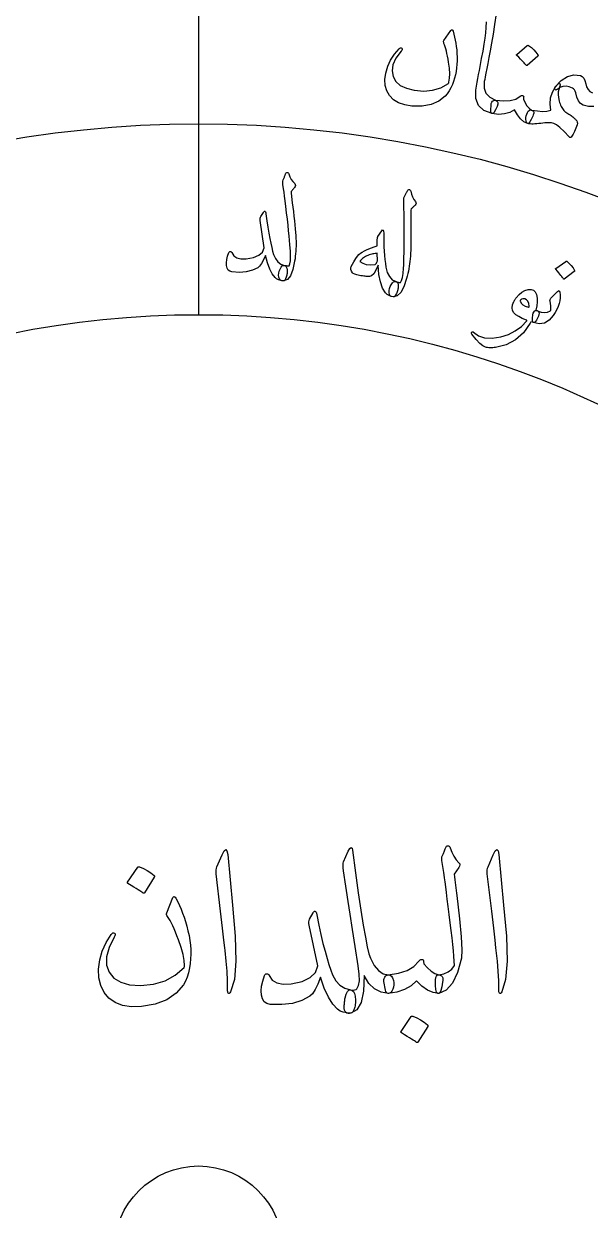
# Model space of a CAD drawing. Header units: millimetres. Extents: x -150 to 150, y -150 to 184.
# Drawn here: x -9.4 to 21.1, y 2.2 to 66.1 of the extents above; entities that cross this region are included whole.
import ezdxf

# ---------------------------------------------------------------- set-up
doc = ezdxf.new("R2010")
doc.units = ezdxf.units.MM
for name, color, linetype in [('CUT_INNER', 6, 'Continuous'), ('ENGRAVE', 7, 'Continuous'), ('ENGRAVE_FINE', 8, 'Continuous'), ('GUIDE', 3, 'Continuous'), ('TEXT', 5, 'Continuous')]:
    doc.layers.add(name, color=color, linetype=linetype)

msp = doc.modelspace()

# ---------------------------------------------------------------- linework, layer by layer
at = {"layer": 'CUT_INNER'}
msp.add_circle((0, 0), 4.55, dxfattribs=at)
at = {"layer": 'ENGRAVE'}
for radius in [132.75, 112.1737, 91.5975, 71.0212, 50.445]:
    msp.add_circle((0, 0), radius, dxfattribs=at)
at = {"layer": 'ENGRAVE_FINE'}
msp.add_lwpolyline([(0, 71.0213), (0, 50.445)], dxfattribs=at)
for radius in [122.4619, 101.8856, 81.3094, 60.7331]:
    msp.add_circle((0, 0), radius, dxfattribs=at)
at = {"layer": 'GUIDE'}
msp.add_circle((0, 0), 137.25, dxfattribs=at)
at = {"layer": 'TEXT'}
for points in [[(16.0382, 66.6621), (15.9607, 66.0867), (15.8805, 65.5602), (15.7982, 65.0827), (15.7207, 64.676), (15.6516, 64.3114), (15.5908, 63.9889), (15.5386, 63.7084), (15.4943, 63.4701), (15.4575, 63.2741), (15.4283, 63.1203), (15.4067, 63.0089), (15.3977, 62.6612), (15.496, 62.3796), (15.7011, 62.1633), (16.0131, 62.0114), (16.0982, 61.9634), (16.1418, 61.8915), (16.144, 61.7959), (16.1049, 61.6765), (16.0178, 61.495), (15.9421, 61.3688), (15.8779, 61.298), (15.8249, 61.2826), (15.3825, 61.4608), (15.0898, 61.7303), (14.9464, 62.0932), (14.9531, 62.5506), (14.9873, 62.762), (15.0231, 62.9735), (15.0604, 63.1852), (15.0993, 63.3971), (15.1392, 63.6092), (15.1797, 63.8217), (15.2209, 64.0347), (15.2625, 64.248), (15.3426, 64.6547), (15.4067, 65.0228), (15.4548, 65.3523), (15.4867, 65.6431), (15.5093, 65.9243), (15.5293, 66.2248)], [(21.3088, 61.6612), (21.0207, 61.6601), (20.7373, 61.7433), (20.5968, 61.8366), (20.4831, 61.9779), (20.3957, 62.1673), (20.3345, 62.4051), (20.3089, 62.4888), (20.2712, 62.5598), (20.2215, 62.6182), (20.1599, 62.6638), (19.9863, 62.7375), (19.8142, 62.7674), (19.6442, 62.7535), (19.4764, 62.6957), (19.4433, 62.6765), (19.4179, 62.657), (19.4002, 62.6373), (19.3901, 62.6174), (19.3901, 62.6174), (19.3323, 62.5861), (19.288, 62.5658), (19.257, 62.5568), (19.2395, 62.5589), (19.2043, 62.597), (19.1913, 62.6393), (19.2005, 62.6857), (19.232, 62.7362), (19.5518, 63.073), (19.8861, 63.2862), (20.234, 63.3756), (20.5943, 63.3408), (20.6896, 63.2905), (20.7688, 63.1979), (20.8316, 63.0633), (20.8779, 62.8867), (20.9226, 62.7203), (20.9974, 62.5845), (21.1022, 62.4792), (21.2373, 62.4041)]]:
    msp.add_lwpolyline(points, dxfattribs=at)
for points in [[(13.7261, 65.7218), (13.7681, 65.5689), (13.8064, 65.4102), (13.8409, 65.2458), (13.8717, 65.0757), (13.8975, 64.8992), (13.9171, 64.7153), (13.9304, 64.5242), (13.9375, 64.3259), (13.9378, 64.1298), (13.9289, 63.9373), (13.9109, 63.7484), (13.8839, 63.563), (13.8478, 63.3807), (13.8026, 63.2009), (13.7485, 63.0236), (13.6854, 62.8487), (13.6048, 62.6683), (13.5135, 62.5052), (13.4115, 62.3593), (13.2988, 62.2306), (12.9527, 61.9559), (12.5387, 61.776), (12.0563, 61.6893), (11.5043, 61.6941), (11.1164, 61.7551), (10.787, 61.8681), (10.5153, 62.0342), (10.3008, 62.254), (10.154, 62.5143), (10.0697, 62.8043), (10.0484, 63.1242), (10.091, 63.4742), (10.1965, 63.8353), (10.3529, 64.1734), (10.561, 64.488), (10.8216, 64.7787), (10.8607, 64.8103), (10.896, 64.8255), (10.9275, 64.8245), (10.9552, 64.8071), (10.9785, 64.7766), (10.9803, 64.7392), (10.9604, 64.6949), (10.919, 64.6436), (10.6449, 64.2692), (10.4829, 63.9171), (10.431, 63.5882), (10.4878, 63.2827), (10.639, 63.02), (10.8781, 62.8094), (11.205, 62.6499), (11.6203, 62.5402), (12.1384, 62.4944), (12.6183, 62.5406), (13.0618, 62.6797), (13.47, 62.9124), (13.4794, 62.9216), (13.4878, 62.9363), (13.4954, 62.9566), (13.502, 62.9825), (13.5342, 63.1899), (13.5419, 63.4379), (13.5245, 63.7265), (13.4816, 64.0555), (13.453, 64.2226), (13.4239, 64.3784), (13.3944, 64.5231), (13.3645, 64.6566), (13.3336, 64.7786), (13.3012, 64.8885), (13.2672, 64.9864), (13.2318, 65.0723), (13.2157, 65.1166), (13.2094, 65.1558), (13.213, 65.1897), (13.2265, 65.2184), (13.6041, 65.7728), (13.6352, 65.8032), (13.666, 65.8048), (13.6963, 65.7777), (13.7261, 65.7218)], [(17.7245, 64.9575), (17.7377, 64.9647), (17.754, 64.9668), (17.7734, 64.9636), (17.7959, 64.9553), (17.9411, 64.847), (18.0725, 64.7269), (18.1902, 64.5952), (18.294, 64.4517), (18.3024, 64.432), (18.3035, 64.4142), (18.2974, 64.3986), (18.284, 64.385), (17.7235, 63.8822), (17.705, 63.8716), (17.6855, 63.8732), (17.665, 63.887), (17.6433, 63.9131), (17.6246, 63.9356), (17.5946, 63.9698), (17.5535, 64.0158), (17.501, 64.0735), (17.4362, 64.1432), (17.3579, 64.2251), (17.2659, 64.3192), (17.1603, 64.4253), (17.1469, 64.4419), (17.1419, 64.4562), (17.1451, 64.4683), (17.1566, 64.4782)], [(19.4231, 62.5809), (19.3965, 62.4617), (19.3918, 62.317), (19.4087, 62.1469), (19.4469, 61.9515), (19.4681, 61.8768), (19.492, 61.8057), (19.5186, 61.7382), (19.5479, 61.6741), (19.5798, 61.6135), (19.6144, 61.5564), (19.6516, 61.5028), (19.6916, 61.4527), (19.711, 61.4331), (19.7371, 61.4107), (19.77, 61.3855), (19.8096, 61.3577), (19.8557, 61.3265), (19.9083, 61.2916), (19.9673, 61.2529), (20.0326, 61.2104), (20.0845, 61.1755), (20.1323, 61.1414), (20.1759, 61.108), (20.2154, 61.0754), (20.2517, 61.0433), (20.2859, 61.0113), (20.3179, 60.9794), (20.3477, 60.9477), (20.3937, 60.891), (20.4193, 60.8289), (20.4245, 60.7616), (20.4093, 60.6889), (20.3363, 60.4962), (20.2639, 60.3275), (20.1922, 60.1829), (20.121, 60.0623), (20.0873, 60.0163), (20.0519, 59.9972), (20.0148, 60.0052), (19.9759, 60.0402), (19.7045, 60.3262), (19.4767, 60.5401), (19.2939, 60.6826), (19.1571, 60.7538), (19.0279, 60.7813), (18.8678, 60.7918), (18.6768, 60.7851), (18.4552, 60.761), (18.3423, 60.7457), (18.2366, 60.7342), (18.138, 60.7263), (18.0464, 60.7222), (17.9616, 60.7226), (17.8831, 60.728), (17.811, 60.7386), (17.7451, 60.7543), (17.7038, 60.7784), (17.6737, 60.8231), (17.6549, 60.8884), (17.6474, 60.9744), (17.6518, 61.0727), (17.6667, 61.1668), (17.6922, 61.2569), (17.7283, 61.3428), (17.7735, 61.414), (17.8266, 61.4601), (17.8875, 61.4811), (17.9562, 61.4768), (18.2676, 61.4265), (18.5434, 61.4071), (18.7839, 61.4193), (18.9893, 61.4633), (18.9511, 61.8021), (18.9795, 62.1269), (19.0755, 62.4375), (19.2401, 62.7337), (19.3947, 62.8868), (19.477, 62.9123), (19.4865, 62.8103), (19.4231, 62.5809)], [(17.9562, 61.4768), (18.0131, 61.4379), (18.0528, 61.4028), (18.0753, 61.3716), (18.0807, 61.3444), (18.076, 61.3066), (18.065, 61.2619), (18.0476, 61.2103), (18.024, 61.1519), (17.9371, 60.9677), (17.8617, 60.84), (17.7978, 60.7689), (17.7451, 60.7543), (17.5423, 60.8464), (17.3565, 60.9991), (17.1871, 61.2127), (17.0334, 61.4872), (16.7752, 61.3463), (16.4881, 61.2656), (16.1715, 61.2445), (15.8249, 61.2826), (15.7908, 61.2995), (15.7675, 61.3297), (15.755, 61.3734), (15.7533, 61.4305), (15.7768, 61.7871), (15.7795, 61.8269), (15.793, 61.8671), (15.8172, 61.9079), (15.8522, 61.9491), (15.888, 61.9788), (15.9267, 61.999), (15.9684, 62.0099), (16.0131, 62.0114), (16.4327, 61.9664), (16.7936, 61.9865), (17.0966, 62.0728), (17.3419, 62.2262), (17.3718, 62.2482), (17.4035, 62.261), (17.437, 62.2647), (17.4723, 62.2592), (17.5026, 62.2457), (17.5213, 62.2258), (17.5285, 62.1994), (17.5241, 62.1664), (17.5166, 62.1359), (17.5122, 62.1089), (17.511, 62.0854), (17.5129, 62.0653), (17.6012, 61.8648), (17.7044, 61.6999), (17.8226, 61.5707), (17.9562, 61.4768)], [(4.6908, 58.0359), (4.7081, 58.0704), (4.7294, 58.0944), (4.7549, 58.1077), (4.7845, 58.1104), (4.8104, 58.104), (4.8326, 58.0896), (4.8512, 58.0671), (4.866, 58.0364), (4.9234, 57.8801), (4.9957, 57.74), (5.0829, 57.6163), (5.1849, 57.5087), (5.2173, 57.4624), (5.2276, 57.4134), (5.216, 57.3618), (5.1825, 57.3074), (5.1601, 57.2796), (5.1372, 57.2518), (5.1138, 57.224), (5.09, 57.1963), (5.0662, 57.1686), (5.0429, 57.1408), (5.0201, 57.1129), (4.9978, 57.085), (4.9959, 57.0129), (5.0146, 56.8093), (5.0534, 56.4742), (5.1112, 56.0076), (5.1428, 55.7511), (5.1707, 55.5103), (5.1948, 55.2852), (5.2154, 55.0759), (5.232, 54.8827), (5.2443, 54.7062), (5.2524, 54.5465), (5.2564, 54.4035), (5.257, 54.2691), (5.2547, 54.1348), (5.2495, 54.0009), (5.2416, 53.8672), (5.2309, 53.7334), (5.2174, 53.5988), (5.201, 53.4636), (5.1818, 53.3278), (5.0874, 52.8753), (4.9562, 52.5485), (4.7883, 52.3471), (4.5835, 52.2707), (4.4862, 52.2764), (4.4112, 52.3117), (4.3582, 52.3767), (4.3274, 52.4716), (4.3166, 52.5811), (4.3238, 52.69), (4.349, 52.7985), (4.3923, 52.9063), (4.4469, 53.0048), (4.5043, 53.0704), (4.5644, 53.103), (4.6273, 53.1027), (4.6751, 53.095), (4.718, 53.0882), (4.756, 53.0822), (4.789, 53.0771), (4.8177, 53.0738), (4.8425, 53.0732), (4.8634, 53.0753), (4.8805, 53.08), (4.9232, 53.1871), (4.9496, 53.3536), (4.9595, 53.5794), (4.9526, 53.8647), (4.9427, 54.0347), (4.9284, 54.2299), (4.9097, 54.4502), (4.8862, 54.6955), (4.8585, 54.9664), (4.8269, 55.2633), (4.7912, 55.5861), (4.7512, 55.9348), (4.7107, 56.2758), (4.6737, 56.5754), (4.6404, 56.8336), (4.6112, 57.0504), (4.5866, 57.2258), (4.5673, 57.3597), (4.5535, 57.4522), (4.5453, 57.5032), (4.5401, 57.5693), (4.5461, 57.6392), (4.5633, 57.7129), (4.5917, 57.7903), (4.6099, 57.8287), (4.6264, 57.8649), (4.6413, 57.8989), (4.6545, 57.9307), (4.6661, 57.9603), (4.676, 57.9877), (4.6842, 58.0129), (4.6908, 58.0359)], [(11.2647, 57.1251), (11.2857, 57.1575), (11.3096, 57.1788), (11.3365, 57.1891), (11.3662, 57.1884), (11.3912, 57.1792), (11.4116, 57.1623), (11.4275, 57.1378), (11.4388, 57.1057), (11.478, 56.9438), (11.5339, 56.7964), (11.6064, 56.6636), (11.6956, 56.5451), (11.7224, 56.4954), (11.7271, 56.4456), (11.7097, 56.3956), (11.6703, 56.3454), (11.6448, 56.3203), (11.6189, 56.2953), (11.5925, 56.2704), (11.5657, 56.2455), (11.5389, 56.2207), (11.5126, 56.1957), (11.4867, 56.1707), (11.4614, 56.1455), (11.4513, 56.074), (11.4467, 55.8696), (11.4471, 55.5323), (11.4514, 55.0621), (11.4537, 54.8037), (11.454, 54.5613), (11.4523, 54.335), (11.4489, 54.1246), (11.4434, 53.9308), (11.4356, 53.7541), (11.4255, 53.5945), (11.4132, 53.452), (11.3984, 53.3183), (11.3809, 53.1852), (11.3606, 53.0527), (11.3375, 52.9208), (11.3116, 52.789), (11.2828, 52.6569), (11.2512, 52.5245), (11.2167, 52.3917), (11.0714, 51.9529), (10.9038, 51.6431), (10.7142, 51.4621), (10.5019, 51.4096), (10.4059, 51.4263), (10.3354, 51.4699), (10.2902, 51.5405), (10.2704, 51.6383), (10.2722, 51.7483), (10.2917, 51.8557), (10.329, 51.9606), (10.3844, 52.0628), (10.4498, 52.1544), (10.5142, 52.213), (10.5777, 52.2386), (10.6401, 52.2312), (10.6868, 52.2181), (10.7286, 52.2064), (10.7657, 52.1962), (10.7979, 52.1874), (10.826, 52.1808), (10.8506, 52.1774), (10.8716, 52.1771), (10.8891, 52.1798), (10.9437, 52.2814), (10.9889, 52.4438), (11.0245, 52.667), (11.0501, 52.9512), (11.0596, 53.1213), (11.0676, 53.3168), (11.074, 53.5378), (11.0787, 53.7842), (11.082, 54.0565), (11.0844, 54.355), (11.0856, 54.6798), (11.0856, 55.0308), (11.0841, 55.3742), (11.0814, 55.6761), (11.0778, 55.9364), (11.0734, 56.1551), (11.0689, 56.3321), (11.065, 56.4674), (11.0618, 56.5608), (11.0594, 56.6124), (11.0618, 56.6787), (11.0758, 56.7474), (11.1012, 56.8187), (11.1383, 56.8924), (11.1607, 56.9285), (11.1812, 56.9626), (11.1999, 56.9947), (11.2166, 57.0247), (11.2315, 57.0528), (11.2444, 57.0789), (11.2555, 57.103), (11.2647, 57.1251)], [(4.5757, 52.2639), (4.4327, 52.2851), (4.3097, 52.322), (4.2068, 52.3746), (4.1237, 52.4432), (3.9747, 52.6416), (3.8394, 52.9064), (3.7171, 53.2379), (3.6077, 53.6362), (3.4969, 53.394), (3.3912, 53.2034), (3.2902, 53.0645), (3.1938, 52.9773), (2.9037, 52.839), (2.5748, 52.756), (2.2063, 52.7276), (1.7971, 52.7529), (1.6821, 52.7855), (1.595, 52.8524), (1.5358, 52.9536), (1.5044, 53.0893), (1.4994, 53.248), (1.5192, 53.418), (1.5641, 53.5994), (1.6344, 53.792), (1.648, 53.8181), (1.6651, 53.8376), (1.6857, 53.8504), (1.7098, 53.8566), (1.74, 53.8547), (1.7644, 53.8437), (1.7831, 53.8236), (1.7958, 53.7943), (1.9022, 53.6238), (2.0656, 53.5112), (2.2865, 53.4562), (2.5653, 53.458), (2.9563, 53.5285), (3.249, 53.6498), (3.4436, 53.8234), (3.5394, 54.0505), (3.3245, 55.5239), (3.3181, 55.5913), (3.3207, 55.6507), (3.3323, 55.7021), (3.353, 55.7456), (3.4961, 55.9603), (3.5165, 55.9883), (3.5354, 56.0081), (3.5529, 56.0195), (3.5689, 56.0227), (3.5897, 56.0102), (3.6066, 55.983), (3.6197, 55.9412), (3.629, 55.8847), (3.6803, 55.5086), (3.7321, 55.1617), (3.7845, 54.844), (3.8376, 54.5555), (3.8907, 54.2963), (3.943, 54.0663), (3.9945, 53.8657), (4.0455, 53.6944), (4.1455, 53.471), (4.2768, 53.298), (4.4397, 53.1751), (4.6345, 53.102), (4.6889, 53.0777), (4.7302, 53.0302), (4.7584, 52.9595), (4.7736, 52.8658), (4.7755, 52.8169), (4.7756, 52.7677), (4.7738, 52.7181), (4.7702, 52.6683), (4.7639, 52.6183), (4.7539, 52.5681), (4.7404, 52.5177), (4.7232, 52.4673), (4.6853, 52.376), (4.6481, 52.3117), (4.6116, 52.2743), (4.5757, 52.2639)], [(10.1013, 53.0117), (10.1738, 52.7229), (10.2888, 52.4966), (10.4465, 52.3323), (10.6472, 52.2297), (10.7016, 52.1987), (10.7394, 52.1463), (10.7608, 52.0726), (10.7656, 51.9777), (10.7619, 51.9286), (10.7563, 51.8791), (10.7486, 51.8289), (10.739, 51.7782), (10.7267, 51.7276), (10.7109, 51.6778), (10.6915, 51.6286), (10.6687, 51.5802), (10.625, 51.502), (10.5825, 51.4462), (10.541, 51.413), (10.5005, 51.4023), (10.3836, 51.426), (10.2753, 51.4705), (10.1757, 51.5358), (10.0845, 51.6219), (9.924, 51.8748), (9.8043, 52.2073), (9.725, 52.6195), (9.686, 53.1118), (9.5652, 52.8467), (9.4474, 52.6564), (9.3325, 52.541), (9.2202, 52.5004), (9.1632, 52.5), (9.1034, 52.5019), (9.0408, 52.5061), (8.9754, 52.5127), (8.9068, 52.5215), (8.8344, 52.5328), (8.7582, 52.5465), (8.6784, 52.5626), (8.5322, 52.5968), (8.421, 52.6308), (8.3445, 52.6646), (8.303, 52.6984), (8.2402, 52.7882), (8.2072, 52.8752), (8.2041, 52.9594), (8.231, 53.0407), (8.3636, 53.2872), (8.4759, 53.4764), (8.5676, 53.6086), (8.6382, 53.6839), (8.7295, 53.7548), (8.8298, 53.8222), (8.9393, 53.8861), (9.0579, 53.9463), (9.1857, 54.003), (9.3226, 54.0559), (9.4687, 54.105), (9.624, 54.1503), (9.6316, 54.4509), (9.6343, 54.4868), (9.637, 54.5198), (9.6397, 54.55), (9.6424, 54.5774), (9.646, 54.6017), (9.6514, 54.6229), (9.6587, 54.641), (9.6678, 54.6559), (9.8785, 54.9732), (9.9172, 55.0135), (9.9483, 55.006), (9.9716, 54.9508), (9.9872, 54.8478), (9.9844, 54.5886), (9.9871, 54.3377), (9.9952, 54.0953), (10.0086, 53.8613), (10.0265, 53.6358), (10.0479, 53.419), (10.0728, 53.211), (10.1013, 53.0117)], [(9.6297, 53.7566), (9.5747, 53.7504), (9.5176, 53.7426), (9.4584, 53.7332), (9.397, 53.7223), (9.3338, 53.7083), (9.2689, 53.6898), (9.2023, 53.6669), (9.1342, 53.6394), (9.0674, 53.6116), (9.004, 53.5804), (8.9438, 53.5457), (8.8868, 53.5076), (8.8336, 53.466), (8.7846, 53.4209), (8.7397, 53.3723), (8.699, 53.3201), (8.8521, 53.2171), (9.0388, 53.156), (9.2596, 53.1364), (9.5149, 53.1579), (9.5578, 53.178), (9.593, 53.2175), (9.6204, 53.2763), (9.6402, 53.3544)], [(19.8033, 53.3209), (19.8156, 53.3263), (19.8303, 53.3268), (19.8473, 53.3224), (19.8666, 53.3133), (19.9872, 53.2057), (20.0945, 53.0887), (20.1887, 52.9625), (20.2696, 52.8271), (20.2755, 52.8089), (20.2751, 52.7931), (20.2684, 52.7797), (20.2555, 52.7688), (19.7181, 52.3687), (19.7008, 52.3608), (19.6836, 52.3638), (19.6665, 52.3777), (19.6493, 52.4025), (19.6344, 52.4239), (19.6105, 52.4567), (19.5776, 52.5007), (19.5355, 52.556), (19.4834, 52.6229), (19.4203, 52.7017), (19.346, 52.7924), (19.2605, 52.8948), (19.2499, 52.9106), (19.2465, 52.9237), (19.2503, 52.9341), (19.2614, 52.942)], [(17.881, 49.9943), (17.517, 49.4743), (17.0833, 49.0834), (16.5809, 48.8194), (16.0095, 48.6797), (15.9336, 48.6711), (15.8597, 48.6652), (15.7876, 48.662), (15.7174, 48.6615), (15.6496, 48.6641), (15.5848, 48.67), (15.5229, 48.6793), (15.4639, 48.692), (15.328, 48.7588), (15.1632, 48.8974), (14.9684, 49.1075), (14.7421, 49.3888), (14.7198, 49.426), (14.7097, 49.4586), (14.7121, 49.4865), (14.7268, 49.5097), (14.7486, 49.5245), (14.7724, 49.5272), (14.798, 49.5176), (14.8255, 49.4958), (15.0921, 49.3039), (15.4248, 49.2013), (15.8255, 49.1866), (16.2965, 49.2583), (16.7063, 49.3833), (17.0754, 49.566), (17.4039, 49.8077), (17.6913, 50.109), (17.6945, 50.1222), (17.6943, 50.1336), (17.6905, 50.1433), (17.6832, 50.1513), (17.4526, 50.2478), (17.2614, 50.3452), (17.1097, 50.4441), (16.9976, 50.5447), (16.9251, 50.666), (16.9014, 50.8081), (16.9267, 50.9711), (17.0013, 51.1549), (17.0135, 51.1785), (17.0267, 51.2022), (17.041, 51.2261), (17.0562, 51.2502), (17.0727, 51.2748), (17.0905, 51.3005), (17.1096, 51.3272), (17.13, 51.3549), (17.2797, 51.5287), (17.436, 51.6619), (17.5989, 51.7544), (17.7682, 51.8061), (17.9256, 51.8118), (18.0528, 51.7666), (18.1493, 51.6708), (18.2148, 51.5246), (18.2514, 51.3401), (18.257, 51.1388), (18.2315, 50.921), (18.1753, 50.6864), (18.189, 50.6818), (18.2024, 50.6777), (18.2155, 50.6742), (18.2283, 50.6713), (18.2412, 50.6684), (18.2543, 50.6649), (18.2677, 50.6608), (18.2814, 50.6562), (18.3243, 50.6293), (18.3496, 50.586), (18.3572, 50.5264), (18.3471, 50.4505), (18.3254, 50.3709), (18.2957, 50.2932), (18.258, 50.2174), (18.2123, 50.1436), (18.165, 50.0811), (18.1225, 50.0397), (18.0847, 50.0193), (18.0517, 50.0198), (17.9222, 50.0664), (17.9168, 50.054), (17.9081, 50.0379), (17.8962, 50.018), (17.881, 49.9943)], [(17.8289, 50.896), (17.8009, 51.05), (17.7524, 51.1686), (17.6836, 51.252), (17.5945, 51.2998), (17.5331, 51.3041), (17.4747, 51.2975), (17.4195, 51.28), (17.3675, 51.2515), (17.3479, 51.2336), (17.3381, 51.2105), (17.3381, 51.182), (17.3481, 51.1482), (17.3982, 51.06), (17.4871, 50.981), (17.6149, 50.9109), (17.7815, 50.8495), (17.8001, 50.847), (17.8142, 50.8539), (17.8238, 50.8702), (17.8289, 50.896)], [(18.9976, 51.3442), (19.3549, 51.703), (19.4017, 51.7396), (19.4389, 51.7449), (19.4665, 51.7192), (19.4843, 51.6623), (19.4978, 51.507), (19.4949, 51.3513), (19.4756, 51.1954), (19.4401, 51.0391), (19.3876, 50.8818), (19.3176, 50.7228), (19.2302, 50.5619), (19.1256, 50.3992), (18.8994, 50.1439), (18.6442, 49.9965), (18.3598, 49.9561), (18.0449, 50.0223), (18.0184, 50.057), (18.0071, 50.1367), (18.0107, 50.2612), (18.0293, 50.4307), (18.0485, 50.5181), (18.0752, 50.5861), (18.1095, 50.6345), (18.1514, 50.6634), (18.1792, 50.6702), (18.2086, 50.6705), (18.2395, 50.6644), (18.2719, 50.6517), (18.4651, 50.5885), (18.6454, 50.5669), (18.813, 50.5871), (18.9682, 50.6491), (18.9765, 50.6555), (18.9823, 50.6657), (18.9856, 50.6798), (18.9865, 50.6979), (18.9961, 50.8064), (18.9932, 50.9216), (18.9777, 51.0433), (18.9496, 51.1717), (18.9423, 51.219), (18.9479, 51.2635), (18.9663, 51.3053), (18.9976, 51.3442)], [(13.1247, 21.2156), (13.2, 21.3975), (13.2585, 21.5417), (13.3004, 21.6484), (13.3254, 21.7174), (13.345, 21.7613), (13.37, 21.7926), (13.4007, 21.8115), (13.437, 21.8177), (13.4781, 21.8108), (13.5122, 21.7899), (13.5394, 21.755), (13.5596, 21.7062), (13.6523, 21.4672), (13.7631, 21.2518), (13.8921, 21.0602), (14.0391, 20.8922), (14.0802, 20.8385), (14.0921, 20.7779), (14.0747, 20.7103), (14.028, 20.6357), (13.7826, 20.29), (13.7994, 20.1353), (13.8161, 19.9834), (13.8328, 19.8342), (13.8495, 19.6879), (13.8663, 19.5443), (13.883, 19.4035), (13.8997, 19.2655), (13.9164, 19.1303), (14.0705, 17.8786), (14.1646, 16.9001), (14.1987, 16.1948), (14.1729, 15.7627), (13.9624, 14.9787), (13.6879, 14.3995), (13.3491, 14.0253), (12.9463, 13.8559), (12.9352, 13.8559), (12.924, 13.8559), (12.9129, 13.8559), (12.9017, 13.8559), (12.8355, 13.9186), (12.793, 14.0622), (12.7742, 14.2866), (12.779, 14.5919), (12.7895, 14.7048), (12.8209, 14.787), (12.8731, 14.8386), (12.9463, 14.8595), (13.2293, 14.916), (13.4648, 15.0184), (13.653, 15.1669), (13.7938, 15.3613), (13.7844, 15.5948), (13.7673, 15.8603), (13.7426, 16.1579), (13.7102, 16.4875), (13.6708, 16.8479), (13.6251, 17.2375), (13.5732, 17.6563), (13.515, 18.1044), (13.4613, 18.5449), (13.4119, 18.9408), (13.3666, 19.292), (13.3254, 19.5987), (13.2899, 19.8607), (13.2613, 20.0782), (13.2397, 20.251), (13.2251, 20.3792), (13.1136, 21.0149), (13.1101, 21.0776), (13.1108, 21.1319), (13.1157, 21.1779), (13.1247, 21.2156)], [(1.2712, 21.3271), (1.3778, 21.5334), (1.4636, 21.6059), (1.5284, 21.5445), (1.5723, 21.3494), (1.8288, 18.6174), (1.9814, 16.9406), (2.0155, 15.601), (1.9312, 14.5988), (1.7284, 13.934), (1.6915, 13.8796), (1.6587, 13.8503), (1.6301, 13.8462), (1.6057, 13.8671), (1.5862, 13.8998), (1.5723, 13.9423), (1.5639, 13.9946), (1.5611, 14.0566), (1.5611, 14.5396), (1.5388, 15.0519), (1.4942, 15.5934), (1.4273, 16.1642), (1.4127, 16.3133), (1.3688, 16.7161), (1.2956, 17.3727), (1.1932, 18.2829), (0.9478, 20.3012), (0.9423, 20.4085), (0.9478, 20.5075), (0.9646, 20.5981), (0.9924, 20.6803)], [(7.9061, 13.6217), (7.9618, 13.8155), (8.0287, 13.9507), (8.1068, 14.0274), (8.196, 14.0455), (8.3179, 14.0364), (8.4162, 14.0427), (8.4908, 14.0643), (8.5417, 14.1012), (8.6295, 14.2748), (8.6699, 14.5389), (8.6629, 14.8937), (8.6086, 15.339), (8.4451, 16.3802), (8.3005, 17.3071), (8.1747, 18.1198), (8.0677, 18.8181), (7.9789, 19.4021), (7.9075, 19.8719), (7.8534, 20.2273), (7.8169, 20.4685), (7.8001, 20.6281), (7.7945, 20.7612), (7.8001, 20.8678), (7.8169, 20.9479), (8.0622, 21.5278), (8.157, 21.6609), (8.2294, 21.7146), (8.2796, 21.6888), (8.3075, 21.5836), (8.4643, 20.3608), (8.6114, 19.2795), (8.7487, 18.3397), (8.8762, 17.5413), (8.9926, 16.8838), (9.0964, 16.3663), (9.1877, 15.9889), (9.2665, 15.7516), (9.4735, 15.3613), (9.7042, 15.0825), (9.9585, 14.9153), (10.2366, 14.8595), (10.3244, 14.8407), (10.3983, 14.7842), (10.4582, 14.6901), (10.5042, 14.5584), (10.5272, 14.4365), (10.5293, 14.3159), (10.5105, 14.1967), (10.4708, 14.0789), (10.4185, 13.9814), (10.3621, 13.9117), (10.3014, 13.8699), (10.2366, 13.8559), (9.8449, 13.9159), (9.4951, 14.0957), (9.187, 14.3953), (8.9208, 14.8149), (8.8936, 13.9772), (8.7675, 13.3597), (8.5424, 12.9624), (8.2183, 12.7854), (8.1347, 12.7757), (8.0622, 12.7798), (8.0008, 12.798), (7.9507, 12.83), (7.9026, 12.8837), (7.8698, 12.9555), (7.8524, 13.0454), (7.8503, 13.1534), (7.8559, 13.2144), (7.8615, 13.2747), (7.867, 13.3343), (7.8726, 13.3931), (7.8789, 13.4513), (7.8865, 13.5088), (7.8956, 13.5656), (7.9061, 13.6217)], [(15.8902, 21.3271), (15.9968, 21.5334), (16.0825, 21.6059), (16.1473, 21.5445), (16.1913, 21.3494), (16.4477, 18.6174), (16.6004, 16.9406), (16.6345, 15.601), (16.5502, 14.5988), (16.3474, 13.934), (16.3104, 13.8796), (16.2777, 13.8503), (16.2491, 13.8462), (16.2247, 13.8671), (16.2052, 13.8998), (16.1913, 13.9423), (16.1829, 13.9946), (16.1801, 14.0566), (16.1801, 14.5396), (16.1578, 15.0519), (16.1132, 15.5934), (16.0463, 16.1642), (16.0317, 16.3133), (15.9877, 16.7161), (15.9146, 17.3727), (15.8121, 18.2829), (15.5668, 20.3012), (15.5612, 20.4085), (15.5668, 20.5075), (15.5835, 20.5981), (15.6114, 20.6803)], [(-3.2784, 20.658), (-3.2645, 20.672), (-3.2449, 20.6803), (-3.2199, 20.6831), (-3.1892, 20.6803), (-2.9724, 20.5925), (-2.7682, 20.4852), (-2.5766, 20.3583), (-2.3975, 20.212), (-2.38, 20.1897), (-2.3724, 20.1674), (-2.3745, 20.1451), (-2.3863, 20.1228), (-2.9104, 19.2753), (-2.9299, 19.2551), (-2.955, 19.2502), (-2.9857, 19.2607), (-3.0219, 19.2865), (-3.0533, 19.3088), (-3.1028, 19.3422), (-3.1704, 19.3868), (-3.2561, 19.4426), (-3.3613, 19.5095), (-3.4875, 19.5875), (-3.6345, 19.6767), (-3.8025, 19.7771), (-3.8248, 19.7938), (-3.8359, 19.8105), (-3.8359, 19.8273), (-3.8248, 19.844)], [(-1.2155, 18.9854), (-1.1221, 18.7972), (-1.0315, 18.6007), (-0.9437, 18.3958), (-0.8586, 18.1825), (-0.7778, 17.9595), (-0.7025, 17.7253), (-0.6328, 17.48), (-0.5687, 17.2235), (-0.5136, 16.9681), (-0.4711, 16.7148), (-0.4412, 16.4635), (-0.4237, 16.2144), (-0.4189, 15.9666), (-0.4265, 15.7195), (-0.4467, 15.4732), (-0.4795, 15.2275), (-0.5339, 14.9696), (-0.6077, 14.7313), (-0.7011, 14.5124), (-0.814, 14.3131), (-1.198, 13.8594), (-1.7033, 13.513), (-2.3299, 13.274), (-3.0777, 13.1423), (-3.6185, 13.129), (-4.0924, 13.2008), (-4.4994, 13.3576), (-4.8395, 13.5994), (-5.0953, 13.9103), (-5.2716, 14.2741), (-5.3685, 14.6908), (-5.3859, 15.1606), (-5.3225, 15.6582), (-5.188, 16.1363), (-4.9824, 16.5949), (-4.7057, 17.0339), (-4.6618, 17.0841), (-4.6193, 17.112), (-4.5782, 17.1176), (-4.5385, 17.1009), (-4.5015, 17.066), (-4.4911, 17.0172), (-4.5071, 16.9545), (-4.5496, 16.8778), (-4.8256, 16.3252), (-4.9622, 15.8269), (-4.9594, 15.3829), (-4.8172, 14.9933), (-4.5573, 14.6811), (-4.19, 14.4581), (-3.7154, 14.3243), (-3.1334, 14.2797), (-2.4302, 14.3486), (-1.8037, 14.5333), (-1.2538, 14.8337), (-0.7806, 15.2498), (-0.7708, 15.2644), (-0.7638, 15.286), (-0.7597, 15.3146), (-0.7583, 15.3501), (-0.7743, 15.6296), (-0.8335, 15.9551), (-0.936, 16.3266), (-1.0816, 16.744), (-1.1639, 16.9541), (-1.2433, 17.1496), (-1.32, 17.3305), (-1.3939, 17.4967), (-1.4657, 17.6476), (-1.5361, 17.7825), (-1.605, 17.9013), (-1.6726, 18.0041), (-1.7047, 18.0578), (-1.7228, 18.1072), (-1.727, 18.1525), (-1.7173, 18.1937), (-1.3827, 19.0188), (-1.3514, 19.0669), (-1.313, 19.0774), (-1.2677, 19.0502), (-1.2155, 18.9854)], [(8.2183, 12.7854), (7.9932, 12.7987), (7.7973, 12.8384), (7.6308, 12.9046), (7.4935, 12.9973), (7.2391, 13.2768), (7, 13.658), (6.7763, 14.141), (6.5679, 14.7257), (6.4237, 14.3521), (6.2808, 14.0566), (6.1393, 13.8392), (5.9992, 13.6998), (5.5643, 13.4677), (5.0626, 13.3179), (4.4939, 13.2503), (3.8582, 13.2649), (3.6784, 13.3081), (3.5404, 13.4043), (3.4443, 13.5534), (3.3899, 13.7556), (3.3753, 13.9932), (3.3983, 14.249), (3.4589, 14.5229), (3.5572, 14.8149), (3.5767, 14.8546), (3.6018, 14.8846), (3.6324, 14.9048), (3.6687, 14.9153), (3.7147, 14.9139), (3.7523, 14.8985), (3.7816, 14.8693), (3.8025, 14.8261), (3.9732, 14.5759), (4.229, 14.4163), (4.5698, 14.3473), (4.9956, 14.3689), (5.5867, 14.5048), (6.0215, 14.7118), (6.3003, 14.9898), (6.423, 15.339), (5.9658, 17.5246), (5.9505, 17.625), (5.9491, 17.7142), (5.9616, 17.7922), (5.9881, 17.8591), (6.1777, 18.1937), (6.2048, 18.2376), (6.2306, 18.2689), (6.255, 18.2877), (6.278, 18.294), (6.3094, 18.2773), (6.3366, 18.2383), (6.3596, 18.1769), (6.3784, 18.0933), (6.4895, 17.5354), (6.6, 17.0214), (6.7098, 16.5513), (6.8188, 16.1251), (6.9258, 15.7429), (7.0293, 15.4045), (7.1293, 15.1101), (7.2258, 14.8595), (7.4036, 14.5368), (7.6245, 14.2936), (7.8886, 14.1298), (8.196, 14.0455), (8.2824, 14.0162), (8.3521, 13.9507), (8.4051, 13.8489), (8.4413, 13.711), (8.4511, 13.6381), (8.458, 13.5646), (8.4622, 13.4904), (8.4636, 13.4154), (8.4608, 13.3398), (8.4525, 13.2635), (8.4385, 13.1865), (8.419, 13.1088), (8.373, 12.9673), (8.3242, 12.8663), (8.2726, 12.8056), (8.2183, 12.7854)], [(12.9463, 14.8595), (13.0348, 14.8309), (13.0996, 14.801), (13.1408, 14.7696), (13.1582, 14.7368), (13.1665, 14.6867), (13.1693, 14.6253), (13.1665, 14.5529), (13.1582, 14.4692), (13.1157, 14.2009), (13.0662, 14.0092), (13.0097, 13.8942), (12.9463, 13.8559), (12.6452, 13.8984), (12.3442, 14.026), (12.0431, 14.2385), (11.742, 14.5361), (11.4549, 14.2636), (11.1064, 14.0594), (10.6966, 13.9235), (10.2255, 13.8559), (10.1746, 13.8664), (10.1335, 13.8977), (10.1021, 13.95), (10.0805, 14.0232), (9.9913, 14.4915), (9.9815, 14.5438), (9.9857, 14.6002), (10.0038, 14.6609), (10.0359, 14.7257), (10.0728, 14.7759), (10.1167, 14.8149), (10.1676, 14.8428), (10.2255, 14.8595), (10.7886, 14.9431), (11.2514, 15.0937), (11.6138, 15.3111), (11.8758, 15.5955), (11.9065, 15.6345), (11.9427, 15.6624), (11.9845, 15.6791), (12.0319, 15.6847), (12.0758, 15.6784), (12.1072, 15.6596), (12.126, 15.6282), (12.1323, 15.5843), (12.1337, 15.5425), (12.1379, 15.5063), (12.1448, 15.4756), (12.1546, 15.4505), (12.3421, 15.2254), (12.5365, 15.0519), (12.7379, 14.9299), (12.9463, 14.8595)], [(11.4632, 12.607), (11.4772, 12.6209), (11.4967, 12.6293), (11.5218, 12.6321), (11.5524, 12.6293), (11.7692, 12.5415), (11.9734, 12.4342), (12.165, 12.3073), (12.3442, 12.161), (12.3616, 12.1387), (12.3692, 12.1164), (12.3672, 12.0941), (12.3553, 12.0718), (11.8312, 11.2243), (11.8117, 11.2041), (11.7866, 11.1992), (11.7559, 11.2096), (11.7197, 11.2354), (11.6883, 11.2577), (11.6389, 11.2912), (11.5713, 11.3358), (11.4855, 11.3915), (11.3803, 11.4584), (11.2541, 11.5365), (11.1071, 11.6257), (10.9391, 11.7261), (10.9168, 11.7428), (10.9057, 11.7595), (10.9057, 11.7763), (10.9168, 11.793)]]:
    msp.add_lwpolyline(points, close=True, dxfattribs=at)

doc.saveas('drawing.dxf')
